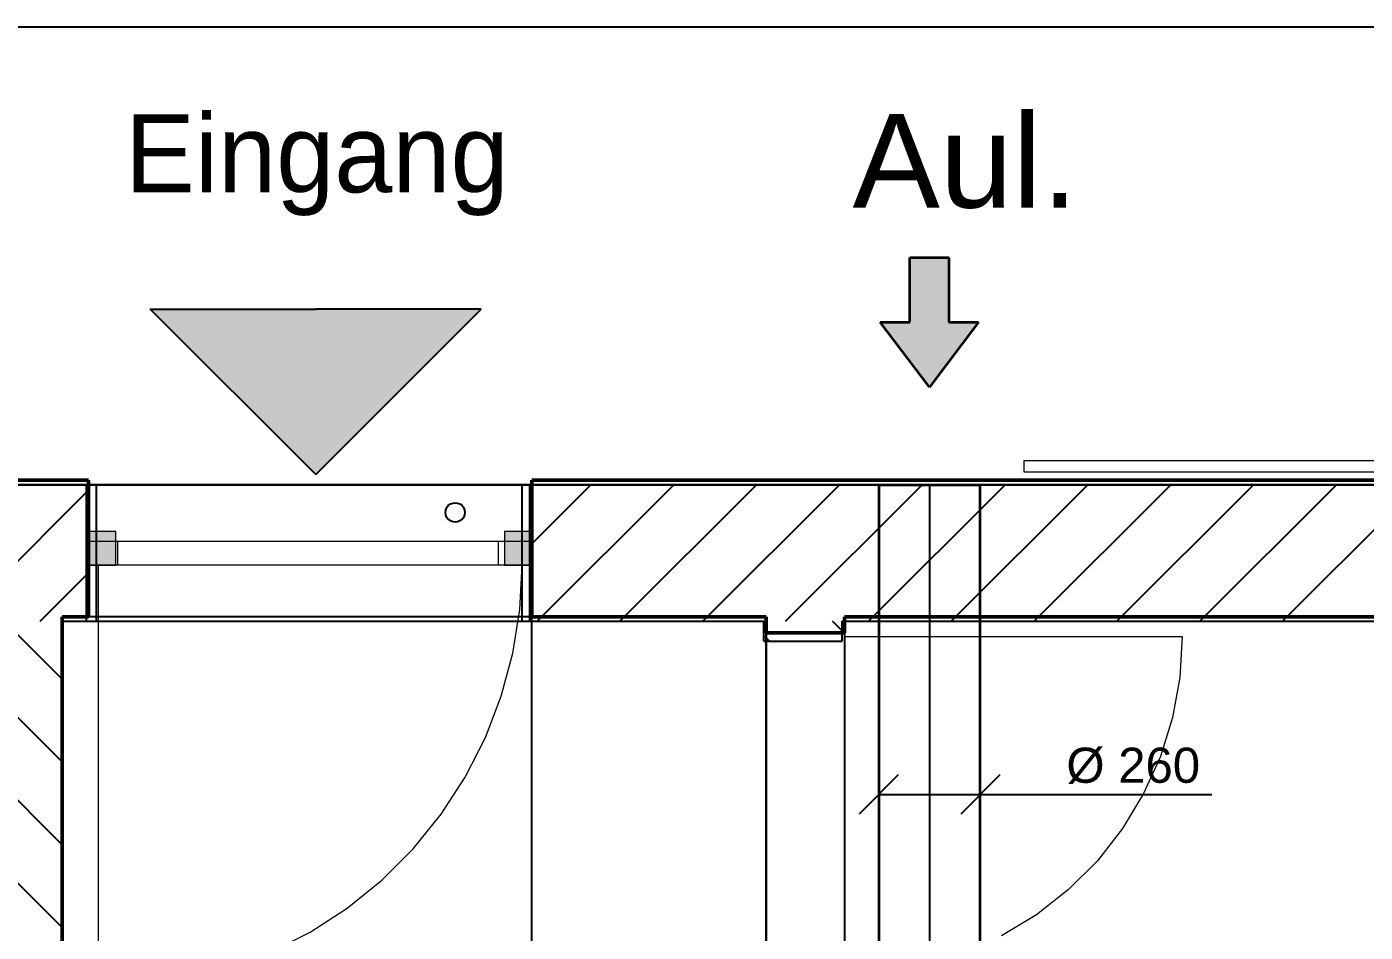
# Model space of a CAD drawing. Extents: x 0 to 756, y -25 to 420.
# Drawn here: x 254.5 to 323.1, y 368.6 to 415 of the extents above; entities that cross this region are included whole.
import ezdxf
from ezdxf.lldxf.tags import DXFTag

# ---------------------------------------------------------------- set-up
doc = ezdxf.new("R2010")
doc.units = 0
doc.layers.get('0').update_dxf_attribs({"lineweight": 25})
doc.layers.get('DEFPOINTS').update_dxf_attribs({"lineweight": 25})
for name, color, linetype, lineweight in [('A_Aussenwand', 7, 'Continuous', 25), ('A_Fenster', 7, 'Continuous', 25), ('A_Innenwand', 7, 'Continuous', 25), ('A_Tuer', 7, 'Continuous', 25), ('Allgemein03', 7, 'Continuous', 25), ('Design', 7, 'Continuous', 18), ('L_Text', 7, 'Continuous', 25), ('Pfosten_ Stützen', 7, 'Continuous', 13), ('Standard', 7, 'Continuous', 25), ('Tür', 7, 'Continuous', 13), ('Tür 2D', 7, 'Continuous', 13), ('Tür Eingang', 7, 'Continuous', 13), ('Tür Eingang 2D', 7, 'Continuous', 13), ('Verschattung', 7, 'Continuous', 13), ('Wand Holz nicht tragend', 7, 'Continuous', 13), ('Wand Holz tragend', 7, 'Continuous', 13), ('X_Planrahmen', 7, 'Continuous', 25)]:
    doc.layers.add(name, color=color, linetype=linetype, lineweight=lineweight)
for name, color, linetype, lineweight, true_color in [('A_Geschossdecke', 7, 'Continuous', 25, 0x008080), ('L_Aussenluft', 7, 'Continuous', 35, 0x66ff33), ('Raum', 250, 'Continuous', 13, 0x333333)]:
    doc.layers.add(name, color=color, linetype=linetype, lineweight=lineweight, true_color=true_color)
doc.styles.get("Standard").update_dxf_attribs({"font": 'arial.ttf'})
tags = doc.linetypes.add('fein_strichliert', pattern=[4, 1, -2, 1]).pattern_tags.tags
tags[8:9] = [DXFTag(74, 4), DXFTag(75, 0), DXFTag(340, '0'), DXFTag(46, 0.0), DXFTag(50, 0.0), DXFTag(44, 0.0), DXFTag(45, 0.0)]
tags[6:7] = [DXFTag(74, 4), DXFTag(75, 0), DXFTag(340, '0'), DXFTag(46, 0.0), DXFTag(50, 0.0), DXFTag(44, 0.0), DXFTag(45, 0.0)]
tags[4:5] = [DXFTag(74, 4), DXFTag(75, 0), DXFTag(340, '0'), DXFTag(46, 0.0), DXFTag(50, 0.0), DXFTag(44, 0.0), DXFTag(45, 0.0)]
tags = doc.linetypes.add('STRICHPUNKT2', pattern=[12.7, 6.35, -3.175, 0, -3.175]).pattern_tags.tags
tags[10:11] = [DXFTag(74, 4), DXFTag(75, 0), DXFTag(340, '0'), DXFTag(46, 0.0), DXFTag(50, 0.0), DXFTag(44, 0.0), DXFTag(45, 0.0)]
tags[8:9] = [DXFTag(74, 4), DXFTag(75, 0), DXFTag(340, '0'), DXFTag(46, 0.0), DXFTag(50, 0.0), DXFTag(44, 0.0), DXFTag(45, 0.0)]
tags[6:7] = [DXFTag(74, 4), DXFTag(75, 0), DXFTag(340, '0'), DXFTag(46, 0.0), DXFTag(50, 0.0), DXFTag(44, 0.0), DXFTag(45, 0.0)]
tags[4:5] = [DXFTag(74, 4), DXFTag(75, 0), DXFTag(340, '0'), DXFTag(46, 0.0), DXFTag(50, 0.0), DXFTag(44, 0.0), DXFTag(45, 0.0)]

# ---------------------------------------------------------------- blocks, each defined once
blk = doc.blocks.new('Blockreferenz-A01I5XETIE', base_point=(0, -25))
at = {"layer": 'X_Planrahmen', "color": 0, "linetype": 'ByBlock', "lineweight": -2, "ltscale": 0.25}
blk.add_line((20, 415), (589, 415), dxfattribs=at)
blk = doc.blocks.new('Referenz-A01I5XF3IE')
at = {"layer": 'Allgemein03', "color": 0, "lineweight": -2}
for p, q in [((269.317, 392.053), (260.84, 400.529)), ((260.84, 400.529), (269.317, 400.529)), ((269.317, 392.053), (277.794, 400.529)), ((277.794, 400.529), (269.317, 400.529)), ((280.39, 366.236), (280.39, 384.768)), ((292.398, 384.768), (292.398, 366.236)), ((292.398, 382.152), (292.398, 366.236))]:
    blk.add_line(p, q, dxfattribs=at)
at = {"layer": 'DEFPOINTS', "color": 0, "linetype": 'Continuous', "lineweight": -2, "ltscale": 0.25}
for p, q in [((257.675, 391.773), (257.675, 391.773)), ((257.675, 391.773), (257.675, 391.773)), ((280.39, 391.773), (280.39, 391.773)), ((280.39, 391.773), (280.39, 391.773)), ((256.332, 384.768), (256.332, 384.768)), ((256.332, 384.768), (256.332, 384.768)), ((256.332, 384.768), (256.332, 384.768)), ((256.332, 384.768), (256.332, 384.768)), ((256.332, 384.768), (256.332, 384.768)), ((256.332, 384.768), (256.332, 384.768)), ((292.398, 384.768), (292.398, 384.768)), ((292.398, 384.768), (292.398, 384.768)), ((296.401, 384.768), (296.401, 384.768)), ((296.401, 384.768), (296.401, 384.768))]:
    blk.add_line(p, q, dxfattribs=at)
at = {"layer": 'Design', "color": 0, "lineweight": -2}
for points in [[(269.317, 392.053), (269.317, 400.529), (260.84, 400.529)], [(269.317, 392.053), (277.794, 400.529), (269.317, 400.529)]]:
    blk.add_solid(points, dxfattribs=at)
at = {"layer": 'Raum', "color": 0, "lineweight": -2}
for p, q in [((256.332, 384.768), (256.332, 269.251)), ((292.398, 384.768), (256.332, 384.768)), ((292.398, 302.194), (292.398, 384.768)), ((387.461, 384.768), (296.401, 384.768)), ((296.401, 384.768), (296.401, 360.39))]:
    blk.add_line(p, q, dxfattribs=at)
at = {"layer": 'Standard', "color": 0, "lineweight": -2}
for p, q in [((275.961, 390.111), (275.977, 390.233)), ((275.961, 390.111), (275.977, 390.233)), ((275.977, 390.233), (276.025, 390.356)), ((275.977, 390.233), (276.025, 390.356)), ((276.025, 390.356), (276.108, 390.465)), ((276.025, 390.356), (276.108, 390.465)), ((276.108, 390.465), (276.217, 390.547)), ((276.108, 390.465), (276.217, 390.547)), ((276.217, 390.547), (276.34, 390.596)), ((276.217, 390.547), (276.34, 390.596)), ((276.34, 390.596), (276.462, 390.611)), ((276.34, 390.596), (276.462, 390.611)), ((276.462, 390.611), (276.584, 390.596)), ((276.462, 390.611), (276.584, 390.596)), ((276.584, 390.596), (276.706, 390.547)), ((276.584, 390.596), (276.706, 390.547)), ((276.706, 390.547), (276.816, 390.465)), ((276.706, 390.547), (276.816, 390.465)), ((276.816, 390.465), (276.898, 390.356)), ((276.816, 390.465), (276.898, 390.356)), ((276.898, 390.356), (276.947, 390.233)), ((276.898, 390.356), (276.947, 390.233)), ((276.947, 390.233), (276.962, 390.111)), ((276.947, 390.233), (276.962, 390.111)), ((275.977, 389.989), (275.961, 390.111)), ((275.977, 389.989), (275.961, 390.111)), ((276.025, 389.866), (275.977, 389.989)), ((276.025, 389.866), (275.977, 389.989)), ((276.108, 389.757), (276.025, 389.866)), ((276.108, 389.757), (276.025, 389.866)), ((276.217, 389.675), (276.108, 389.757)), ((276.217, 389.675), (276.108, 389.757)), ((276.34, 389.626), (276.217, 389.675)), ((276.34, 389.626), (276.217, 389.675)), ((276.462, 389.611), (276.34, 389.626)), ((276.462, 389.611), (276.34, 389.626)), ((276.584, 389.626), (276.462, 389.611)), ((276.584, 389.626), (276.462, 389.611)), ((276.706, 389.675), (276.584, 389.626)), ((276.706, 389.675), (276.584, 389.626)), ((276.816, 389.757), (276.706, 389.675)), ((276.816, 389.757), (276.706, 389.675)), ((276.898, 389.866), (276.816, 389.757)), ((276.898, 389.866), (276.816, 389.757)), ((276.947, 389.989), (276.898, 389.866)), ((276.947, 389.989), (276.898, 389.866)), ((276.962, 390.111), (276.947, 389.989)), ((276.962, 390.111), (276.947, 389.989))]:
    blk.add_line(p, q, dxfattribs=at)
at = {"layer": 'Tür', "color": 0, "linetype": 'Continuous', "ltscale": 0.13}
blk.add_line((296.401, 383.948), (296.401, 383.748), dxfattribs=at)
at = {"layer": 'Tür 2D', "color": 0, "linetype": 'Continuous', "ltscale": 0.13}
for p, q in [((296.401, 383.748), (313.712, 383.748)), ((313.712, 383.748), (313.586, 381.661)), ((313.586, 381.661), (313.209, 379.605)), ((313.209, 379.605), (312.587, 377.609)), ((312.587, 377.609), (311.729, 375.703)), ((311.729, 375.703), (310.648, 373.914)), ((310.648, 373.914), (309.358, 372.268)), ((309.358, 372.268), (307.88, 370.79)), ((307.88, 370.79), (306.235, 369.501)), ((306.235, 369.501), (304.446, 368.419))]:
    blk.add_line(p, q, dxfattribs=at)
at = {"layer": 'Tür Eingang', "color": 0, "linetype": 'Continuous', "ltscale": 0.13}
for p, q in [((259.076, 389.131), (257.675, 389.131)), ((257.675, 389.131), (257.675, 387.41)), ((259.076, 387.41), (259.076, 389.131)), ((280.39, 389.131), (278.989, 389.131)), ((278.989, 389.131), (278.989, 387.41)), ((280.39, 387.41), (280.39, 389.131)), ((257.675, 387.41), (259.076, 387.41)), ((278.989, 387.41), (280.39, 387.41))]:
    blk.add_line(p, q, dxfattribs=at)
for points in [[(259.076, 387.41), (259.076, 389.131), (257.675, 389.131)], [(257.675, 387.41), (259.076, 387.41), (257.675, 389.131)], [(280.39, 387.41), (280.39, 389.131), (278.989, 389.131)], [(278.989, 387.41), (280.39, 387.41), (278.989, 389.131)]]:
    blk.add_solid(points, dxfattribs=at)
at = {"layer": 'Tür Eingang 2D', "color": 0, "linetype": 'Continuous', "ltscale": 0.13}
for p, q in [((258.175, 387.41), (258.175, 365.696)), ((279.771, 385.14), (279.89, 387.41)), ((279.415, 382.895), (279.771, 385.14)), ((278.827, 380.7), (279.415, 382.895)), ((278.012, 378.578), (278.827, 380.7)), ((276.98, 376.553), (278.012, 378.578)), ((275.742, 374.647), (276.98, 376.553)), ((274.312, 372.88), (275.742, 374.647)), ((272.705, 371.273), (274.312, 372.88)), ((270.938, 369.843), (272.705, 371.273)), ((269.032, 368.605), (270.938, 369.843)), ((267.007, 367.573), (269.032, 368.605))]:
    blk.add_line(p, q, dxfattribs=at)
at = {"layer": 'Verschattung', "color": 0, "linetype": 'Continuous', "ltscale": 0.13}
for p, q in [((305.607, 392.774), (328.722, 392.774)), ((305.607, 392.173), (305.607, 392.774)), ((328.722, 392.173), (305.607, 392.173))]:
    blk.add_line(p, q, dxfattribs=at)
at = {"layer": 'Wand Holz nicht tragend', "color": 0, "lineweight": 50}
for p, q in [((256.332, 269.251), (256.332, 384.768)), ((292.398, 384.768), (292.398, 383.948)), ((296.401, 383.948), (296.401, 384.768)), ((296.401, 383.948), (292.398, 383.948))]:
    blk.add_line(p, q, dxfattribs=at)
at = {"layer": 'Wand Holz tragend', "color": 0, "lineweight": 50}
for p, q in [((257.675, 391.773), (180.023, 391.773)), ((257.675, 391.773), (257.675, 384.768)), ((328.722, 391.773), (280.39, 391.773)), ((280.39, 391.773), (280.39, 384.768)), ((256.332, 384.768), (257.675, 384.768)), ((280.39, 384.768), (292.398, 384.768)), ((296.401, 384.768), (328.722, 384.768))]:
    blk.add_line(p, q, dxfattribs=at)
at = {"layer": 'Pfosten_ Stützen', "color": 0, "lineweight": -2, "insert": (259.559, 410.519), "char_height": 4.00267, "attachment_point": 1}
blk.add_mtext('{\\fPosterama Text Light;Eingang}', dxfattribs=at)
blk = doc.blocks.new('Wand-A01I5XF7IE', base_point=(114.279, 384.533))
at = {"color": 0, "linetype": 'ByBlock', "lineweight": -2, "ltscale": 0.25}
for p, q in [((179.979, 391.533), (257.579, 391.533)), ((280.279, 391.533), (328.579, 391.533)), ((256.332, 384.533), (257.579, 384.533)), ((280.279, 384.533), (292.279, 384.533)), ((296.279, 384.533), (328.579, 384.533))]:
    blk.add_line(p, q, dxfattribs=at)
at = {"color": 0, "lineweight": -2}
for p, q in [((280.279, 388.395), (283.418, 391.533)), ((280.66, 384.533), (287.66, 391.533)), ((284.903, 384.533), (291.903, 391.533)), ((289.146, 384.533), (296.146, 391.533)), ((293.388, 384.533), (300.388, 391.533)), ((297.631, 384.533), (304.631, 391.533)), ((301.873, 384.533), (308.873, 391.533)), ((306.116, 384.533), (313.116, 391.533)), ((310.359, 384.533), (317.359, 391.533)), ((314.601, 384.533), (321.601, 391.533)), ((318.844, 384.533), (325.844, 391.533)), ((250.962, 384.533), (257.579, 391.15)), ((255.204, 384.533), (257.579, 386.908))]:
    blk.add_line(p, q, dxfattribs=at)
blk = doc.blocks.new('Tür-A01I5XF9IE', base_point=(258.079, 384.533))
at = {"color": 0, "linetype": 'ByBlock', "lineweight": -2, "ltscale": 0.25}
for p, q in [((258.079, 391.533), (258.079, 384.533)), ((279.879, 391.533), (279.879, 384.533))]:
    blk.add_line(p, q, dxfattribs=at)
blk = doc.blocks.new('Fenster-A01I5XFDIE', base_point=(257.579, 384.533))
at = {"color": 0, "linetype": 'ByBlock', "lineweight": -2, "ltscale": 0.25}
for p, q in [((257.579, 391.533), (280.279, 391.533)), ((257.579, 384.533), (257.579, 391.533)), ((280.279, 384.533), (280.279, 391.533)), ((257.579, 384.533), (280.279, 384.533))]:
    blk.add_line(p, q, dxfattribs=at)
at = {"color": 0, "linetype": 'ByBlock', "lineweight": 18, "ltscale": 0.18}
for p, q in [((257.579, 388.633), (280.279, 388.633)), ((259.179, 387.433), (259.179, 388.633)), ((278.679, 387.433), (278.679, 388.633)), ((257.579, 387.433), (280.279, 387.433))]:
    blk.add_line(p, q, dxfattribs=at)
at = {"color": 0, "linetype": 'fein_strichliert', "lineweight": 18, "ltscale": 0.18}
blk.add_line((280.279, 387.433), (280.279, 388.633), dxfattribs=at)
blk = doc.blocks.new('Wand-A01I5XGTIE', base_point=(252.332, 269.093))
at = {"color": 0, "lineweight": -2}
for p, q in [((256.332, 381.569), (253.368, 384.533)), ((256.332, 377.326), (252.332, 381.326)), ((256.332, 373.084), (252.332, 377.084)), ((256.332, 368.841), (252.332, 372.841))]:
    blk.add_line(p, q, dxfattribs=at)
at = {"color": 0, "linetype": 'ByBlock', "lineweight": -2, "ltscale": 0.25}
blk.add_line((256.332, 269.093), (256.332, 384.533), dxfattribs=at)
blk = doc.blocks.new('Wickelfalzrohr-A01I5XJHIE', base_point=(298.159, 348.84))
at = {"color": 0, "linetype": 'ByBlock', "lineweight": -2, "ltscale": 0.35}
for p, q in [((298.159, 391.533), (298.159, 348.84)), ((298.159, 391.533), (299.682, 391.533)), ((299.682, 391.533), (301.835, 391.533)), ((301.835, 391.533), (303.359, 391.533)), ((303.359, 348.84), (303.359, 391.533)), ((298.159, 348.84), (299.682, 348.84)), ((299.682, 348.84), (301.835, 348.84)), ((301.835, 348.84), (303.359, 348.84))]:
    blk.add_line(p, q, dxfattribs=at)
at = {"color": 0, "linetype": 'STRICHPUNKT2', "lineweight": 25, "ltscale": 0.25}
blk.add_line((300.759, 391.533), (300.759, 348.84), dxfattribs=at)
blk = doc.blocks.new('Kanalbemaßung-A01I5XJJIE', base_point=(297.159, 373.325))
at = {"color": 0, "linetype": 'ByBlock', "lineweight": -2, "ltscale": 0.25}
for p, q in [((299.159, 376.659), (297.159, 374.659)), ((304.359, 376.659), (302.359, 374.659)), ((298.159, 375.659), (315.222, 375.659))]:
    blk.add_line(p, q, dxfattribs=at)
at = {"color": 0, "linetype": 'ByBlock', "lineweight": -2, "ltscale": 0.25, "char_height": 1.8, "attachment_point": 1}
for s, insert in [('{\\fArial;Ø 260}', (307.773, 378.059)), ('{\\fArial; }', (307.773, 375.125))]:
    blk.add_mtext(s, dxfattribs=dict(at, insert=insert))
blk = doc.blocks.new('Blockreferenz-A01I5XJPIE', base_point=(298.24, 396.533))
at = {"color": 0, "linetype": 'ByBlock', "lineweight": -2, "ltscale": 0.35}
for p, q in [((299.759, 403.183), (301.759, 403.183)), ((299.759, 399.858), (299.759, 403.183)), ((301.759, 403.183), (301.759, 399.858)), ((298.24, 399.858), (299.759, 399.858)), ((300.759, 396.533), (298.24, 399.858)), ((303.277, 399.858), (300.759, 396.533)), ((301.759, 399.858), (303.277, 399.858))]:
    blk.add_line(p, q, dxfattribs=at)
for points in [[(299.759, 399.858), (301.759, 399.858), (299.759, 403.183)], [(301.759, 399.858), (299.759, 403.183), (301.759, 403.183)], [(300.759, 396.533), (303.277, 399.858), (298.24, 399.858)]]:
    blk.add_solid(points, dxfattribs=at)
blk = doc.blocks.new('MText-A01I5XJRIE', base_point=(296.82, 405.733))
at = {"color": 0, "linetype": 'ByBlock', "lineweight": -2, "ltscale": 0.2, "insert": (296.82, 410.533), "char_height": 4.8, "attachment_point": 1}
blk.add_mtext('{\\fArial;Aul.}', dxfattribs=at)
blk = doc.blocks.new('Wand-A01I5XL7IE', base_point=(292.279, 302.013))
at = {"color": 0, "linetype": 'ByBlock', "lineweight": -2, "ltscale": 0.25}
for p, q in [((292.279, 383.513), (292.279, 384.533)), ((296.279, 383.513), (296.279, 384.533)), ((292.279, 302.013), (292.279, 366.213)), ((296.279, 302.013), (296.279, 366.213))]:
    blk.add_line(p, q, dxfattribs=at)
at = {"color": 0, "lineweight": -2}
for p, q in [((296.279, 384.048), (295.795, 384.533)), ((292.572, 383.513), (292.279, 383.806)), ((296.279, 362.835), (292.901, 366.213)), ((296.279, 358.593), (292.279, 362.593)), ((296.279, 354.35), (292.279, 358.35)), ((296.279, 350.107), (292.279, 354.107)), ((296.279, 345.865), (292.279, 349.865)), ((296.279, 341.622), (292.279, 345.622)), ((296.279, 337.379), (292.279, 341.379)), ((296.279, 333.137), (292.279, 337.137)), ((296.279, 328.894), (292.279, 332.894)), ((296.279, 324.651), (292.279, 328.651)), ((296.279, 320.409), (292.279, 324.409)), ((296.279, 316.166), (292.279, 320.166)), ((296.279, 311.924), (292.279, 315.924)), ((296.279, 307.681), (292.279, 311.681)), ((296.279, 303.438), (292.279, 307.438)), ((293.461, 302.013), (292.279, 303.196))]:
    blk.add_line(p, q, dxfattribs=at)
blk = doc.blocks.new('Tür-A01I5XL9IE', base_point=(292.279, 366.213))
at = {"color": 0, "linetype": 'ByBlock', "lineweight": -2, "ltscale": 0.25}
for p, q in [((292.279, 383.513), (296.279, 383.513)), ((292.279, 366.213), (296.279, 366.213))]:
    blk.add_line(p, q, dxfattribs=at)
blk = doc.blocks.new('Geschossdecke-A01I5XOBIE', base_point=(114.279, 232.145))
at = {"color": 0, "linetype": 'ByBlock', "lineweight": -2, "ltscale": 0.25}
blk.add_line((394.279, 391.533), (114.279, 391.533), dxfattribs=at)
blk = doc.blocks.new('Geschossdecke-A01I5XVJIE', base_point=(114.279, 31.476))
at = {"color": 0, "linetype": 'ByBlock', "lineweight": -2, "ltscale": 0.25}
blk.add_line((114.279, 391.533), (394.279, 391.533), dxfattribs=at)

msp = doc.modelspace()

# ---------------------------------------------------------------- block references
at = {"ltscale": 0.25}
msp.add_blockref('Blockreferenz-A01I5XETIE', (0, -25), dxfattribs=at)
at = {"color": 8, "lineweight": 25, "ltscale": 0.25, "true_color": 0x808080}
msp.add_blockref('Referenz-A01I5XF3IE', (0, 0), dxfattribs=at)
at = {"layer": 'A_Aussenwand', "ltscale": 0.25}
msp.add_blockref('Wand-A01I5XF7IE', (114.279, 384.533), dxfattribs=at)
at = {"layer": 'A_Fenster', "ltscale": 0.25}
msp.add_blockref('Fenster-A01I5XFDIE', (257.579, 384.533), dxfattribs=at)
at = {"layer": 'A_Geschossdecke', "ltscale": 0.25}
for name, p in [('Geschossdecke-A01I5XOBIE', (114.279, 232.145)), ('Geschossdecke-A01I5XVJIE', (114.279, 31.476))]:
    msp.add_blockref(name, p, dxfattribs=at)
at = {"layer": 'A_Innenwand', "ltscale": 0.25}
for name, p in [('Wand-A01I5XGTIE', (252.332, 269.093)), ('Wand-A01I5XL7IE', (292.279, 302.013))]:
    msp.add_blockref(name, p, dxfattribs=at)
at = {"layer": 'A_Tuer', "ltscale": 0.25}
for name, p in [('Tür-A01I5XF9IE', (258.079, 384.533)), ('Tür-A01I5XL9IE', (292.279, 366.213))]:
    msp.add_blockref(name, p, dxfattribs=at)
at = {"layer": 'L_Aussenluft', "ltscale": 0.35}
for name, p in [('Blockreferenz-A01I5XJPIE', (298.24, 396.533)), ('Wickelfalzrohr-A01I5XJHIE', (298.159, 348.84))]:
    msp.add_blockref(name, p, dxfattribs=at)
at = {"layer": 'L_Text', "lineweight": 20, "ltscale": 0.2}
msp.add_blockref('MText-A01I5XJRIE', (296.82, 405.733), dxfattribs=at)
at = {"layer": 'L_Text', "ltscale": 0.25}
msp.add_blockref('Kanalbemaßung-A01I5XJJIE', (297.159, 373.325), dxfattribs=at)

doc.saveas('drawing.dxf')
